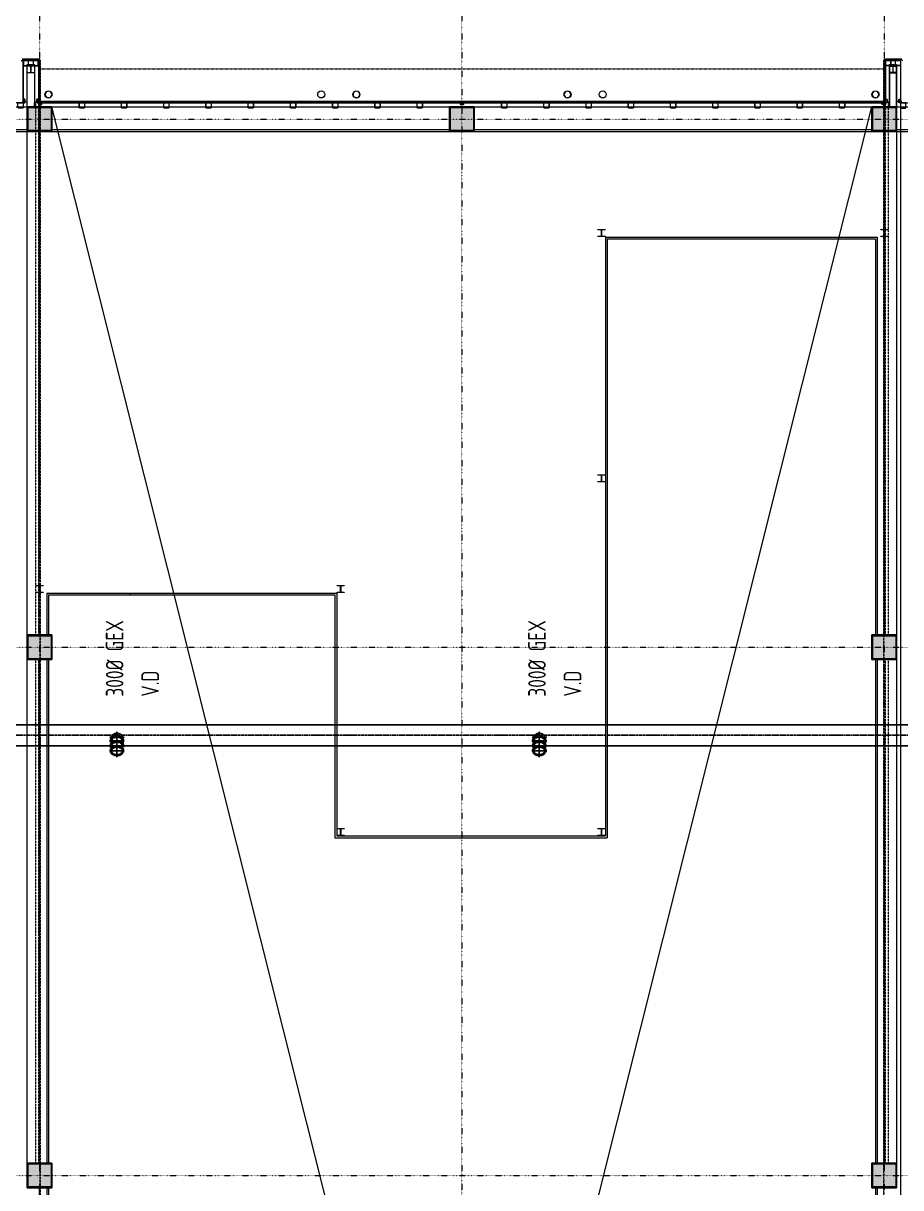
# Model space of a CAD drawing. Extents: x -32000 to 416743, y -254124 to 144214.
# Drawn here: x 126735 to 151667, y 59650 to 92721 of the extents above; entities that cross this region are included whole.
import ezdxf

# ---------------------------------------------------------------- set-up
doc = ezdxf.new("R2010")
doc.units = 0
doc.header["$LTSCALE"] = 10
for name, pattern in [('H12PL4$0$JJP_三點線', [0.9, 0.3, -0.15, 0, -0.15, 0, -0.15, 0, -0.15]), ('H12PL4$0$JJP_虛線(退縮線、投影線、地下室範圍、非屬本工程、圖面分區)', [0.45, 0.3, -0.15]), ('XFM6D40$0$XFM6D40$0$CENTER1', [10, 6.25, -1.25, 1.25, -1.25]), ('XFM6D40$0$XFM6D40$0$HIDDEN', [0.375, 0.25, -0.125]), ('XFM7P40ICA$0$H12PL4$0$DOTK1', [0.01, 0.005, -0.005]), ('XFM7P40ICA$0$H12PL4$0$JJP_三點線', [0.9, 0.3, -0.15, 0, -0.15, 0, -0.15, 0, -0.15]), ('XFM7P40ICA$0$H12PL4$0$JJP_虛線(退縮線、投影線、地下室範圍、非屬本工程、圖面分區)', [0.45, 0.3, -0.15])]:
    doc.linetypes.add(name, pattern=pattern)
for name, color, linetype in [('H12PL4$0$A-OBJE-2D', 252, 'Continuous'), ('H12PL4$0$A-OBJE-MEP', 252, 'Continuous'), ('H12PL4$0$A-WALL-EX', 252, 'Continuous'), ('H12PL4$0$S-COL', 252, 'Continuous'), ('H12PL4$0$S-GRID', 252, 'Continuous'), ('XFM6D40$0$XFM6D40$0$M-PIPE-TEXT', 250, 'Continuous'), ('XFM7P40ICA$0$H12PL4$0$A-OBJE-MEP', 252, 'Continuous'), ('XFM7P40ICA$0$H12PL4$0$A-WALL-EX', 252, 'Continuous'), ('XFM7P40ICA$0$H12PL4$0$Hattch', 252, 'Continuous'), ('XFM7P40ICA$0$H12PL4$0$L40_19_DRAN', 252, 'Continuous'), ('XFM7P40ICA$0$H12PL4$0$L40_19_PT', 252, 'Continuous'), ('XFM7P40ICA$0$H12PL4$0$L40_19_SIAGE1', 252, 'Continuous'), ('XFM7P40ICA$0$H12PL4$0$L40_19_SIAGE3', 252, 'Continuous'), ('XFM7P40ICA$0$H12PL4$0$L40_19_STEEL2', 252, 'Continuous'), ('XFM7P40ICA$0$H12PL4$0$L40_19_STEEL3', 252, 'Continuous'), ('XFM7P40ICA$0$H12PL4$0$L40_19_SUGATA3', 252, 'Continuous'), ('XFM7P40ICA$0$H12PL4$0$L40_19_SUGATAD', 252, 'Continuous'), ('XFM7P40ICA$0$H12PL4$0$S-COL', 252, 'Continuous'), ('XFM7P40ICA$0$H12PL4$0$S-GRID', 252, 'Continuous')]:
    doc.layers.add(name, color=color, linetype=linetype)
doc.layers.add('XFM6D40$0$XFM6D40$0$M-EXH-SUPPLY AIR', color=120, linetype='Continuous', lineweight=25)
doc.styles.add('XFM6D40$0$XFM6D40$0$aa-txt', font='isocp.shx', dxfattribs={"bigfont": 'chineset.shx'})

# ---------------------------------------------------------------- blocks, each defined once
blk = doc.blocks.new('H12PL4')
at = {"layer": 'H12PL4$0$A-OBJE-2D', "lineweight": 0}
for p, q in [((127550, -2500), (150850, 90350)), ((150850, -2500), (127550, 90350))]:
    blk.add_line(p, q, dxfattribs=at)
at = {"layer": 'H12PL4$0$A-OBJE-MEP', "lineweight": 0, "flags": 128}
for points in [[(127545, 90700, 1), (127355, 90700, 1)], [(136295, 90700, 1), (136105, 90700, 1)], [(142295, 90700, 1), (142105, 90700, 1)], [(151045, 90700, 1), (150855, 90700, 1)]]:
    blk.add_lwpolyline(points, format="xyb", close=True, dxfattribs=at)
at = {"layer": 'H12PL4$0$A-OBJE-MEP', "lineweight": 0}
for centre in [(127450, 90700), (136200, 90700), (142200, 90700), (150950, 90700)]:
    blk.add_circle(centre, 100, dxfattribs=at)
at = {"layer": 'H12PL4$0$A-WALL-EX', "lineweight": 0}
for p, q in [((126850, 91665), (126735, 91665)), ((126850, 91665), (126735, 91665)), ((126735, 90500), (126735, 91665)), ((126850, 91665), (127050, 91665)), ((127165, 91665), (127050, 91665)), ((127165, 91665), (127050, 91665)), ((127165, 91665), (127165, 90500)), ((151350, 91665), (151235, 91665)), ((151350, 91665), (151235, 91665)), ((151235, 90500), (151235, 91665)), ((151350, 91665), (151550, 91665)), ((151665, 91665), (151550, 91665)), ((151665, 91665), (151550, 91665)), ((151665, 91665), (151665, 90500)), ((126700, 90465), (126735, 90465)), ((126735, 90465), (126735, 90500)), ((126735, 90465), (126735, 90500)), ((127165, 90500), (127165, 90465)), ((127165, 90500), (127165, 90465)), ((127165, 90465), (127200, 90465)), ((127200, 90465), (151200, 90465)), ((151200, 90465), (151235, 90465)), ((151235, 90465), (151235, 90500)), ((151235, 90465), (151235, 90500)), ((151665, 90500), (151665, 90465)), ((151665, 90500), (151665, 90465)), ((151665, 90465), (151700, 90465))]:
    blk.add_line(p, q, dxfattribs=at)
at = {"layer": 'H12PL4$0$A-WALL-EX', "lineweight": 0, "flags": 128}
for points in [[(126700, 91700), (126735, 91700)], [(127165, 91700), (126735, 91700)], [(127200, 91700), (127165, 91700)], [(127200, 90500), (127200, 91700)], [(151200, 91700), (151235, 91700)], [(151200, 91700), (151200, 90500)], [(151665, 91700), (151235, 91700)], [(151700, 91700), (151665, 91700)], [(126850, 91550), (127050, 91550)], [(126850, 90465), (126850, 91550)], [(127050, 91550), (127050, 90465)], [(151350, 91550), (151550, 91550)], [(151350, 90465), (151350, 91550)], [(151550, 91550), (151550, 90465)], [(77050, 90350), (126850, 90350)], [(126850, 90482.5), (126700, 90482.5)], [(126850, 90350), (126850, 90482.5)], [(126850, 90350), (126850, 90465)], [(127050, 90350), (127050, 90465)], [(127050, 90350), (151350, 90350)], [(127200, 90500), (151200, 90500)], [(127200, 90500), (151200, 90500)], [(127200, 90500), (151200, 90500)], [(127200, 90500), (151200, 90500)], [(151200, 90500), (127200, 90500)], [(151350, 90350), (151350, 90465)], [(151700, 90500), (151550, 90500)], [(151550, 90500), (151550, 90350)], [(151550, 90350), (151550, 90465)], [(151550, 90350), (243617.5, 90350)], [(126850, 75350), (126850, 89650)], [(151550, 89650), (151550, 75350)], [(126850, 60350), (126850, 74650)], [(151550, 74650), (151550, 60350)]]:
    blk.add_lwpolyline(points, dxfattribs=at)
at = {"layer": 'H12PL4$0$A-WALL-EX', "linetype": 'H12PL4$0$JJP_虛線(退縮線、投影線、地下室範圍、非屬本工程、圖面分區)', "lineweight": 0, "flags": 128}
for points in [[(127200, 90482.5), (127080, 90482.5)], [(127080, 90482.5), (127080, 75350)], [(127200, 78075), (127200, 90482.5)], [(151320, 90482.5), (151200, 90482.5)], [(151200, 90482.5), (151200, 78075)], [(151320, 75350), (151320, 90482.5)], [(127200, 75350), (127200, 77925)], [(151200, 77925), (151200, 75350)], [(127080, 74650), (127080, 60350)], [(127200, 72075), (127200, 74650)], [(151200, 74650), (151200, 72075)], [(151320, 60350), (151320, 74650)], [(127200, 69075), (127200, 71925)], [(151200, 71925), (151200, 69075)], [(127200, 66075), (127200, 68925)], [(151200, 68925), (151200, 66075)], [(127200, 63075), (127200, 65925)], [(151200, 65925), (151200, 63075)], [(127200, 60350), (127200, 62925)], [(151200, 62925), (151200, 60350)], [(127200, 57075), (127200, 59650)]]:
    blk.add_lwpolyline(points, dxfattribs=at)
at = {"layer": 'H12PL4$0$S-COL', "lineweight": 0, "flags": 128}
for points in [[(127050, 90350), (126850, 90350), (126850, 89650), (127550, 89650), (127550, 90350)], [(138850, 90350), (138850, 89650), (139550, 89650), (139550, 90350)], [(150850, 90350), (150850, 89650), (151550, 89650), (151550, 90350), (151350, 90350)]]:
    blk.add_lwpolyline(points, dxfattribs=at)
for points in [[(126850, 74650), (127550, 74650), (127550, 75350), (126850, 75350)], [(150850, 74650), (151550, 74650), (151550, 75350), (150850, 75350)], [(126850, 59650), (127550, 59650), (127550, 60350), (126850, 60350)], [(150850, 59650), (151550, 59650), (151550, 60350), (150850, 60350)]]:
    blk.add_lwpolyline(points, close=True, dxfattribs=at)
at = {"layer": 'H12PL4$0$S-GRID', "linetype": 'H12PL4$0$JJP_三點線', "lineweight": 0}
for p, q in [((127200, 128250), (127200, -28000)), ((139200, 128250), (139200, -28000)), ((151200, 128250), (151200, -28000)), ((-29000, 90000), (289600, 90000)), ((-29000, 75000), (289600, 75000)), ((-29000, 60000), (289600, 60000))]:
    blk.add_line(p, q, dxfattribs=at)
blk = doc.blocks.new('XFM6D40')
at = {"layer": 'XFM6D40$0$XFM6D40$0$M-EXH-SUPPLY AIR', "color": 252, "linetype": 'XFM6D40$0$XFM6D40$0$HIDDEN'}
for p, q in [((176100, 72800), (44058.1, 72800)), ((129612.8, 72450.4), (129180.8, 72450.4)), ((129246.8, 72450.4), (129246.8, 72432.8)), ((129396.8, 72605.1), (129396.8, 71873.6)), ((129546.8, 72450.4), (129546.8, 72432.8)), ((141612.8, 72450.4), (141180.8, 72450.4)), ((141246.8, 72450.4), (141246.8, 72432.8)), ((141396.8, 72605.1), (141396.8, 71873.6)), ((141546.8, 72450.4), (141546.8, 72432.8)), ((176100, 72200), (44058.1, 72200)), ((129612.8, 72337.4), (129180.8, 72337.4)), ((129612.8, 72196), (129180.8, 72196)), ((129246.8, 72337.4), (129246.8, 72291.4)), ((129246.8, 72203), (129246.8, 72150)), ((129546.8, 72337.4), (129546.8, 72291.4)), ((129546.8, 72196), (129546.8, 72150)), ((141612.8, 72337.4), (141180.8, 72337.4)), ((141612.8, 72196), (141180.8, 72196)), ((141246.8, 72337.4), (141246.8, 72291.4)), ((141246.8, 72203), (141246.8, 72150)), ((141546.8, 72337.4), (141546.8, 72291.4)), ((141546.8, 72196), (141546.8, 72150)), ((129612.8, 72054.6), (129180.8, 72054.6)), ((141612.8, 72054.6), (141180.8, 72054.6))]:
    blk.add_line(p, q, dxfattribs=at)
at = {"layer": 'XFM6D40$0$XFM6D40$0$M-EXH-SUPPLY AIR', "color": 252, "linetype": 'XFM6D40$0$XFM6D40$0$CENTER1'}
blk.add_line((176100, 72500), (44058.1, 72500), dxfattribs=at)
at = {"layer": 'XFM6D40$0$XFM6D40$0$M-EXH-SUPPLY AIR', "color": 252, "linetype": 'XFM6D40$0$XFM6D40$0$HIDDEN'}
for centre, major_axis, start_param, end_param in [((129396.8, 72337.4), (189, 0), -0.4962265, 3.6378192), ((129396.8, 72351.5), (189, 0), -0.0529348, 3.1945274), ((129396.8, 72344.4), (-189, 0), 3.1415927, 6.2831853), ((129396.8, 72450.4), (150, 0), 0, 3.1415927), ((129396.8, 72337.4), (-150, 0), 3.1415927, 6.2831853), ((141396.8, 72337.4), (189, 0), -0.4962265, 3.6378192), ((141396.8, 72351.5), (189, 0), -0.0529348, 3.1945274), ((141396.8, 72344.4), (-189, 0), 3.1415927, 6.2831853), ((141396.8, 72450.4), (150, 0), 0, 3.1415927), ((141396.8, 72337.4), (-150, 0), 3.1415927, 6.2831853), ((129396.8, 72196), (189, 0), -0.4962265, 3.6378192), ((129396.8, 72210.1), (189, 0), -0.0529348, 3.1945274), ((129396.8, 72068.7), (189, 0), -0.0529348, 3.1945274), ((129396.8, 72203), (-189, 0), 3.1415927, 6.2831853), ((129396.8, 72061.6), (-189, 0), 3.1415927, 6.2831853), ((129396.8, 72196), (-150, 0), 3.1415927, 6.2831853), ((141396.8, 72196), (189, 0), -0.4962265, 3.6378192), ((141396.8, 72210.1), (189, 0), -0.0529348, 3.1945274), ((141396.8, 72068.7), (189, 0), -0.0529348, 3.1945274), ((141396.8, 72203), (-189, 0), 3.1415927, 6.2831853), ((141396.8, 72061.6), (-189, 0), 3.1415927, 6.2831853), ((141396.8, 72196), (-150, 0), 3.1415927, 6.2831853)]:
    blk.add_ellipse(centre, major_axis=major_axis, ratio=0.7071068, start_param=start_param, end_param=end_param, dxfattribs=at)
for centre, major_axis in [((129396.8, 72054.6), (-189, 0)), ((129396.8, 72054.6), (-150, 0)), ((141396.8, 72054.6), (-189, 0)), ((141396.8, 72054.6), (-150, 0))]:
    blk.add_ellipse(centre, major_axis=major_axis, ratio=0.7071068, dxfattribs=at)
at = {"layer": 'XFM6D40$0$XFM6D40$0$M-PIPE-TEXT', "color": 252, "style": 'XFM6D40$0$XFM6D40$0$aa-txt', "width": 0.8}
for s, p in [('300%%C GEX', (129582.1, 73596)), ('300%%C GEX', (141582.1, 73596)), ('V.D', (130591.2, 73596)), ('V.D', (142591.2, 73596))]:
    blk.add_text(s, height=500, rotation=90, dxfattribs=at).set_placement(p)
blk = doc.blocks.new('XFM7P40ICA$0$H12PL4')
at = {"layer": 'XFM7P40ICA$0$H12PL4$0$Hattch', "linetype": 'Continuous', "lineweight": 0}
for points in [[(126850, 89650), (127550, 89650), (127550, 90350), (126850, 90350)], [(138850, 89650), (139550, 89650), (139550, 90350), (138850, 90350)], [(150850, 89650), (151550, 89650), (151550, 90350), (150850, 90350)], [(126850, 74650), (127550, 74650), (127550, 75350), (126850, 75350)], [(150850, 74650), (151550, 74650), (151550, 75350), (150850, 75350)], [(126850, 59650), (127550, 59650), (127550, 60350), (126850, 60350)], [(150850, 59650), (151550, 59650), (151550, 60350), (150850, 60350)]]:
    blk.add_hatch(color=256, dxfattribs=at).paths.add_polyline_path(points)
at = {"layer": 'XFM7P40ICA$0$H12PL4$0$A-OBJE-MEP', "lineweight": 0, "flags": 128}
for points in [[(127545, 90700, 1), (127355, 90700, 1)], [(136295, 90700, 1), (136105, 90700, 1)], [(142295, 90700, 1), (142105, 90700, 1)], [(151045, 90700, 1), (150855, 90700, 1)]]:
    blk.add_lwpolyline(points, format="xyb", close=True, dxfattribs=at)
at = {"layer": 'XFM7P40ICA$0$H12PL4$0$A-OBJE-MEP', "lineweight": 0}
for centre in [(127450, 90700), (136200, 90700), (142200, 90700), (150950, 90700)]:
    blk.add_circle(centre, 100, dxfattribs=at)
at = {"layer": 'XFM7P40ICA$0$H12PL4$0$A-WALL-EX', "linetype": 'XFM7P40ICA$0$H12PL4$0$JJP_虛線(退縮線、投影線、地下室範圍、非屬本工程、圖面分區)', "lineweight": 0, "flags": 128}
for points in [[(126675, 91665), (127225, 91665)], [(127225, -3850), (127225, 91665)], [(151725, 91665), (151175, 91665)], [(151175, 91665), (151175, -3850)], [(127200, 90465), (127165, 90465)], [(127165, 90465), (127165, 75350)], [(127200, 75350), (127200, 90465)], [(151235, 90465), (151200, 90465)], [(151200, 90465), (151200, 75350)], [(151235, 75350), (151235, 90465)], [(127165, 74650), (127165, 60350)], [(127200, 60350), (127200, 74650)], [(151200, 74650), (151200, 60350)], [(151235, 60350), (151235, 74650)], [(127200, 45350), (127200, 59650)]]:
    blk.add_lwpolyline(points, dxfattribs=at)
at = {"layer": 'XFM7P40ICA$0$H12PL4$0$A-WALL-EX', "lineweight": 0, "flags": 128}
for points in [[(126700, 91700), (126735, 91700)], [(127165, 91700), (126735, 91700)], [(126735, 91665), (127165, 91665)], [(126735, 90500), (126735, 91665)], [(127200, 91700), (127165, 91700)], [(127165, 91665), (127165, 90500)], [(127200, 90500), (127200, 91700)], [(151200, 91700), (151235, 91700)], [(151200, 91700), (151200, 90500)], [(151665, 91700), (151235, 91700)], [(151235, 91665), (151665, 91665)], [(151235, 90500), (151235, 91665)], [(151700, 91700), (151665, 91700)], [(151665, 91665), (151665, 90500)], [(126735, 90465), (126735, 90500)], [(127165, 90465), (127165, 90500)], [(127165, 90465), (151235, 90465)], [(151200, 90500), (127200, 90500)], [(151235, 90465), (151235, 90500)], [(151665, 90465), (151665, 90500)], [(151665, 90465), (151665, -465)]]:
    blk.add_lwpolyline(points, dxfattribs=at)
at = {"layer": 'XFM7P40ICA$0$H12PL4$0$L40_19_DRAN', "lineweight": 0}
for centre in [(127450, 90700), (135200, 90700), (143200, 90700), (150950, 90700)]:
    blk.add_circle(centre, 100, dxfattribs=at)
at = {"layer": 'XFM7P40ICA$0$H12PL4$0$L40_19_PT', "lineweight": 0}
for p, q in [((143280, 86650), (151000, 86650)), ((143280, 86650), (143280, 69640)), ((151000, 86650), (151000, 75350)), ((143330, 86600), (150950, 86600)), ((143330, 86600), (143330, 69590)), ((150950, 86600), (150950, 75350)), ((127400, 76540), (135640, 76540)), ((127400, 76540), (127400, 75350)), ((127450, 76490), (135590, 76490)), ((127450, 76490), (127450, 75350)), ((129770, 76540), (129770, 76490)), ((129770, 76540), (129770, 76490)), ((135590, 76490), (135590, 69590)), ((135640, 76540), (135640, 69640)), ((127400, 74650), (127400, 60350)), ((127450, 74650), (127450, 60350)), ((150950, 74650), (150950, 60350)), ((151000, 74650), (151000, 60350)), ((135590, 69590), (143330, 69590)), ((135640, 69640), (143280, 69640)), ((127400, 59650), (127400, 45350)), ((127450, 59650), (127450, 45350)), ((150950, 59650), (150950, 45350)), ((151000, 59650), (151000, 45350))]:
    blk.add_line(p, q, dxfattribs=at)
at = {"layer": 'XFM7P40ICA$0$H12PL4$0$L40_19_SIAGE1', "lineweight": 0}
for p, q in [((127200, 91700), (126700, 91700)), ((127200, 91700), (127200, 90500)), ((151200, 91700), (151200, 90500)), ((151200, 91700), (151700, 91700)), ((127200, 90500), (151200, 90500)), ((119150, 89650), (126850, 89650)), ((127550, 89650), (138850, 89650)), ((139550, 89650), (150850, 89650)), ((151550, 89650), (159250, 89650))]:
    blk.add_line(p, q, dxfattribs=at)
at = {"layer": 'XFM7P40ICA$0$H12PL4$0$L40_19_SIAGE3', "lineweight": 0}
for p, q in [((126735, 91665), (126735, 90465)), ((127165, 91665), (126735, 91665)), ((127165, 91665), (127165, 90465)), ((151235, 91665), (151235, 90465)), ((151240, 91665), (151665, 91665)), ((151665, 91665), (151665, 90465)), ((126735, 90465), (68400, 90465)), ((151235, 90465), (127165, 90465)), ((151665, 90465), (234900, 90465)), ((119150, 89700), (126850, 89700)), ((127550, 89700), (138850, 89700)), ((139550, 89700), (150850, 89700)), ((151550, 89700), (159250, 89700))]:
    blk.add_line(p, q, dxfattribs=at)
at = {"layer": 'XFM7P40ICA$0$H12PL4$0$L40_19_STEEL2', "lineweight": 0, "flags": 128}
for points in [[(126850, 91515), (127050, 91515), (127050, 91503), (126962, 91503, 0.4142136), (126954, 91495), (126954, 91335, 0.4142136), (126962, 91327), (127050, 91327), (127050, 91315), (126850, 91315), (126850, 91327), (126938, 91327, 0.4142136), (126946, 91335), (126946, 91495, 0.4142136), (126938, 91503), (126850, 91503)], [(151550, 91515), (151350, 91515), (151350, 91503), (151438, 91503, -0.4142136), (151446, 91495), (151446, 91335, -0.4142136), (151438, 91327), (151350, 91327), (151350, 91315), (151550, 91315), (151550, 91327), (151462, 91327, -0.4142136), (151454, 91335), (151454, 91495, -0.4142136), (151462, 91503), (151550, 91503)], [(143065, 86865), (143265, 86865), (143265, 86853), (143177, 86853, 0.4142136), (143169, 86845), (143169, 86685, 0.4142136), (143177, 86677), (143265, 86677), (143265, 86665), (143065, 86665), (143065, 86677), (143153, 86677, 0.4142136), (143161, 86685), (143161, 86845, 0.4142136), (143153, 86853), (143065, 86853)], [(151100, 86865), (151300, 86865), (151300, 86853), (151212, 86853, 0.4142136), (151204, 86845), (151204, 86685, 0.4142136), (151212, 86677), (151300, 86677), (151300, 86665), (151100, 86665), (151100, 86677), (151188, 86677, 0.4142136), (151196, 86685), (151196, 86845, 0.4142136), (151188, 86853), (151100, 86853)], [(143065, 79900), (143265, 79900), (143265, 79888), (143177, 79888, 0.4142136), (143169, 79880), (143169, 79720, 0.4142136), (143177, 79712), (143265, 79712), (143265, 79700), (143065, 79700), (143065, 79712), (143153, 79712, 0.4142136), (143161, 79720), (143161, 79880, 0.4142136), (143153, 79888), (143065, 79888)], [(127100, 76755), (127300, 76755), (127300, 76743), (127212, 76743, 0.4142136), (127204, 76735), (127204, 76575, 0.4142136), (127212, 76567), (127300, 76567), (127300, 76555), (127100, 76555), (127100, 76567), (127188, 76567, 0.4142136), (127196, 76575), (127196, 76735, 0.4142136), (127188, 76743), (127100, 76743)], [(135655, 76755), (135855, 76755), (135855, 76743), (135767, 76743, 0.4142136), (135759, 76735), (135759, 76575, 0.4142136), (135767, 76567), (135855, 76567), (135855, 76555), (135655, 76555), (135655, 76567), (135743, 76567, 0.4142136), (135751, 76575), (135751, 76735, 0.4142136), (135743, 76743), (135655, 76743)], [(135655, 69855), (135855, 69855), (135855, 69843), (135767, 69843, 0.4142136), (135759, 69835), (135759, 69675, 0.4142136), (135767, 69667), (135855, 69667), (135855, 69655), (135655, 69655), (135655, 69667), (135743, 69667, 0.4142136), (135751, 69675), (135751, 69835, 0.4142136), (135743, 69843), (135655, 69843)], [(143065, 69855), (143265, 69855), (143265, 69843), (143177, 69843, 0.4142136), (143169, 69835), (143169, 69675, 0.4142136), (143177, 69667), (143265, 69667), (143265, 69655), (143065, 69655), (143065, 69667), (143153, 69667, 0.4142136), (143161, 69675), (143161, 69835, 0.4142136), (143153, 69843), (143065, 69843)]]:
    blk.add_lwpolyline(points, format="xyb", close=True, dxfattribs=at)
for points in [[(126850, 89650), (126850, 90350), (127550, 90350), (127550, 89650)], [(126875, 89675), (126875, 90325), (127525, 90325), (127525, 89675)], [(138850, 89650), (138850, 90350), (139550, 90350), (139550, 89650)], [(138875, 89675), (138875, 90325), (139525, 90325), (139525, 89675)], [(150850, 89650), (150850, 90350), (151550, 90350), (151550, 89650)], [(150875, 89675), (150875, 90325), (151525, 90325), (151525, 89675)], [(126850, 74650), (126850, 75350), (127550, 75350), (127550, 74650)], [(126875, 74675), (126875, 75325), (127525, 75325), (127525, 74675)], [(150850, 74650), (150850, 75350), (151550, 75350), (151550, 74650)], [(150875, 74675), (150875, 75325), (151525, 75325), (151525, 74675)], [(126850, 59650), (126850, 60350), (127550, 60350), (127550, 59650)], [(126875, 59675), (126875, 60325), (127525, 60325), (127525, 59675)], [(150850, 59650), (150850, 60350), (151550, 60350), (151550, 59650)], [(150875, 59675), (150875, 60325), (151525, 60325), (151525, 59675)]]:
    blk.add_lwpolyline(points, close=True, dxfattribs=at)
at = {"layer": 'XFM7P40ICA$0$H12PL4$0$L40_19_STEEL3', "lineweight": 0, "flags": 128}
for points in [[(126885, 91528.5), (126885, 91651.5, 0.4142136), (126871.5, 91665), (126748.5, 91665, 0.4142136), (126735, 91651.5), (126735, 91528.5, 0.4142136), (126748.5, 91515), (126871.5, 91515, 0.4142136)], [(126880.5, 91528.5), (126880.5, 91651.5, 0.4142136), (126871.5, 91660.5), (126748.5, 91660.5, 0.4142136), (126739.5, 91651.5), (126739.5, 91528.5, 0.4142136), (126748.5, 91519.5), (126871.5, 91519.5, 0.4142136)], [(127165, 91528.5), (127165, 91651.5, 0.4142136), (127151.5, 91665), (127028.5, 91665, 0.4142136), (127015, 91651.5), (127015, 91528.5, 0.4142136), (127028.5, 91515), (127151.5, 91515, 0.4142136)], [(127160.5, 91528.5), (127160.5, 91651.5, 0.4142136), (127151.5, 91660.5), (127028.5, 91660.5, 0.4142136), (127019.5, 91651.5), (127019.5, 91528.5, 0.4142136), (127028.5, 91519.5), (127151.5, 91519.5, 0.4142136)], [(151235, 91528.5), (151235, 91651.5, -0.4142136), (151248.5, 91665), (151371.5, 91665, -0.4142136), (151385, 91651.5), (151385, 91528.5, -0.4142136), (151371.5, 91515), (151248.5, 91515, -0.4142136)], [(151239.5, 91528.5), (151239.5, 91651.5, -0.4142136), (151248.5, 91660.5), (151371.5, 91660.5, -0.4142136), (151380.5, 91651.5), (151380.5, 91528.5, -0.4142136), (151371.5, 91519.5), (151248.5, 91519.5, -0.4142136)], [(151515, 91528.5), (151515, 91651.5, -0.4142136), (151528.5, 91665), (151651.5, 91665, -0.4142136), (151665, 91651.5), (151665, 91528.5, -0.4142136), (151651.5, 91515), (151528.5, 91515, -0.4142136)], [(151519.5, 91528.5), (151519.5, 91651.5, -0.4142136), (151528.5, 91660.5), (151651.5, 91660.5, -0.4142136), (151660.5, 91651.5), (151660.5, 91528.5, -0.4142136), (151651.5, 91519.5), (151528.5, 91519.5, -0.4142136)], [(126721.5, 90315), (126598.5, 90315, -0.4142136), (126585, 90328.5), (126585, 90451.5, -0.4142136), (126598.5, 90465), (126721.5, 90465, -0.4142136), (126735, 90451.5), (126735, 90328.5, -0.4142136)], [(126748.5, 90465), (126771.5, 90465, 0.4142136), (126785, 90478.5), (126785, 90551.5, 0.4142136), (126771.5, 90565), (126748.5, 90565, 0.4142136), (126735, 90551.5), (126735, 90478.5, 0.4142136)], [(126748.5, 90469.5), (126771.5, 90469.5, 0.4142136), (126780.5, 90478.5), (126780.5, 90551.5, 0.4142136), (126771.5, 90560.5), (126748.5, 90560.5, 0.4142136), (126739.5, 90551.5), (126739.5, 90478.5, 0.4142136)], [(127128.5, 90465), (127151.5, 90465, 0.4142136), (127165, 90478.5), (127165, 90551.5, 0.4142136), (127151.5, 90565), (127128.5, 90565, 0.4142136), (127115, 90551.5), (127115, 90478.5, 0.4142136)], [(127128.5, 90469.5), (127151.5, 90469.5, 0.4142136), (127160.5, 90478.5), (127160.5, 90551.5, 0.4142136), (127151.5, 90560.5), (127128.5, 90560.5, 0.4142136), (127119.5, 90551.5), (127119.5, 90478.5, 0.4142136)], [(127165, 90451.5), (127165, 90428.5, 0.4142136), (127178.5, 90415), (127251.5, 90415, 0.4142136), (127265, 90428.5), (127265, 90451.5, 0.4142136), (127251.5, 90465), (127178.5, 90465, 0.4142136)], [(127169.5, 90451.5), (127169.5, 90428.5, 0.4142136), (127178.5, 90419.5), (127251.5, 90419.5, 0.4142136), (127260.5, 90428.5), (127260.5, 90451.5, 0.4142136), (127251.5, 90460.5), (127178.5, 90460.5, 0.4142136)], [(128461.5, 90315), (128338.5, 90315, -0.4142136), (128325, 90328.5), (128325, 90451.5, -0.4142136), (128338.5, 90465), (128461.5, 90465, -0.4142136), (128475, 90451.5), (128475, 90328.5, -0.4142136)], [(128461.5, 90319.5), (128338.5, 90319.5, -0.4142136), (128329.5, 90328.5), (128329.5, 90451.5, -0.4142136), (128338.5, 90460.5), (128461.5, 90460.5, -0.4142136), (128470.5, 90451.5), (128470.5, 90328.5, -0.4142136)], [(129661.5, 90315), (129538.5, 90315, -0.4142136), (129525, 90328.5), (129525, 90451.5, -0.4142136), (129538.5, 90465), (129661.5, 90465, -0.4142136), (129675, 90451.5), (129675, 90328.5, -0.4142136)], [(129661.5, 90319.5), (129538.5, 90319.5, -0.4142136), (129529.5, 90328.5), (129529.5, 90451.5, -0.4142136), (129538.5, 90460.5), (129661.5, 90460.5, -0.4142136), (129670.5, 90451.5), (129670.5, 90328.5, -0.4142136)], [(130861.5, 90315), (130738.5, 90315, -0.4142136), (130725, 90328.5), (130725, 90451.5, -0.4142136), (130738.5, 90465), (130861.5, 90465, -0.4142136), (130875, 90451.5), (130875, 90328.5, -0.4142136)], [(130861.5, 90319.5), (130738.5, 90319.5, -0.4142136), (130729.5, 90328.5), (130729.5, 90451.5, -0.4142136), (130738.5, 90460.5), (130861.5, 90460.5, -0.4142136), (130870.5, 90451.5), (130870.5, 90328.5, -0.4142136)], [(132061.5, 90315), (131938.5, 90315, -0.4142136), (131925, 90328.5), (131925, 90451.5, -0.4142136), (131938.5, 90465), (132061.5, 90465, -0.4142136), (132075, 90451.5), (132075, 90328.5, -0.4142136)], [(132061.5, 90319.5), (131938.5, 90319.5, -0.4142136), (131929.5, 90328.5), (131929.5, 90451.5, -0.4142136), (131938.5, 90460.5), (132061.5, 90460.5, -0.4142136), (132070.5, 90451.5), (132070.5, 90328.5, -0.4142136)], [(133261.5, 90315), (133138.5, 90315, -0.4142136), (133125, 90328.5), (133125, 90451.5, -0.4142136), (133138.5, 90465), (133261.5, 90465, -0.4142136), (133275, 90451.5), (133275, 90328.5, -0.4142136)], [(133261.5, 90319.5), (133138.5, 90319.5, -0.4142136), (133129.5, 90328.5), (133129.5, 90451.5, -0.4142136), (133138.5, 90460.5), (133261.5, 90460.5, -0.4142136), (133270.5, 90451.5), (133270.5, 90328.5, -0.4142136)], [(134461.5, 90315), (134338.5, 90315, -0.4142136), (134325, 90328.5), (134325, 90451.5, -0.4142136), (134338.5, 90465), (134461.5, 90465, -0.4142136), (134475, 90451.5), (134475, 90328.5, -0.4142136)], [(134461.5, 90319.5), (134338.5, 90319.5, -0.4142136), (134329.5, 90328.5), (134329.5, 90451.5, -0.4142136), (134338.5, 90460.5), (134461.5, 90460.5, -0.4142136), (134470.5, 90451.5), (134470.5, 90328.5, -0.4142136)], [(135661.5, 90315), (135538.5, 90315, -0.4142136), (135525, 90328.5), (135525, 90451.5, -0.4142136), (135538.5, 90465), (135661.5, 90465, -0.4142136), (135675, 90451.5), (135675, 90328.5, -0.4142136)], [(135661.5, 90319.5), (135538.5, 90319.5, -0.4142136), (135529.5, 90328.5), (135529.5, 90451.5, -0.4142136), (135538.5, 90460.5), (135661.5, 90460.5, -0.4142136), (135670.5, 90451.5), (135670.5, 90328.5, -0.4142136)], [(136861.5, 90315), (136738.5, 90315, -0.4142136), (136725, 90328.5), (136725, 90451.5, -0.4142136), (136738.5, 90465), (136861.5, 90465, -0.4142136), (136875, 90451.5), (136875, 90328.5, -0.4142136)], [(136861.5, 90319.5), (136738.5, 90319.5, -0.4142136), (136729.5, 90328.5), (136729.5, 90451.5, -0.4142136), (136738.5, 90460.5), (136861.5, 90460.5, -0.4142136), (136870.5, 90451.5), (136870.5, 90328.5, -0.4142136)], [(138061.5, 90315), (137938.5, 90315, -0.4142136), (137925, 90328.5), (137925, 90451.5, -0.4142136), (137938.5, 90465), (138061.5, 90465, -0.4142136), (138075, 90451.5), (138075, 90328.5, -0.4142136)], [(138061.5, 90319.5), (137938.5, 90319.5, -0.4142136), (137929.5, 90328.5), (137929.5, 90451.5, -0.4142136), (137938.5, 90460.5), (138061.5, 90460.5, -0.4142136), (138070.5, 90451.5), (138070.5, 90328.5, -0.4142136)], [(139236.5, 90465), (139163.5, 90465, 0.4142136), (139150, 90451.5), (139150, 90428.5, 0.4142136), (139163.5, 90415), (139236.5, 90415, 0.4142136), (139250, 90428.5), (139250, 90451.5, 0.4142136)], [(139236.5, 90460.5), (139163.5, 90460.5, 0.4142136), (139154.5, 90451.5), (139154.5, 90428.5, 0.4142136), (139163.5, 90419.5), (139236.5, 90419.5, 0.4142136), (139245.5, 90428.5), (139245.5, 90451.5, 0.4142136)], [(140461.5, 90315), (140338.5, 90315, -0.4142136), (140325, 90328.5), (140325, 90451.5, -0.4142136), (140338.5, 90465), (140461.5, 90465, -0.4142136), (140475, 90451.5), (140475, 90328.5, -0.4142136)], [(140461.5, 90319.5), (140338.5, 90319.5, -0.4142136), (140329.5, 90328.5), (140329.5, 90451.5, -0.4142136), (140338.5, 90460.5), (140461.5, 90460.5, -0.4142136), (140470.5, 90451.5), (140470.5, 90328.5, -0.4142136)], [(141661.5, 90315), (141538.5, 90315, -0.4142136), (141525, 90328.5), (141525, 90451.5, -0.4142136), (141538.5, 90465), (141661.5, 90465, -0.4142136), (141675, 90451.5), (141675, 90328.5, -0.4142136)], [(141661.5, 90319.5), (141538.5, 90319.5, -0.4142136), (141529.5, 90328.5), (141529.5, 90451.5, -0.4142136), (141538.5, 90460.5), (141661.5, 90460.5, -0.4142136), (141670.5, 90451.5), (141670.5, 90328.5, -0.4142136)], [(142861.5, 90315), (142738.5, 90315, -0.4142136), (142725, 90328.5), (142725, 90451.5, -0.4142136), (142738.5, 90465), (142861.5, 90465, -0.4142136), (142875, 90451.5), (142875, 90328.5, -0.4142136)], [(142861.5, 90319.5), (142738.5, 90319.5, -0.4142136), (142729.5, 90328.5), (142729.5, 90451.5, -0.4142136), (142738.5, 90460.5), (142861.5, 90460.5, -0.4142136), (142870.5, 90451.5), (142870.5, 90328.5, -0.4142136)], [(144061.5, 90315), (143938.5, 90315, -0.4142136), (143925, 90328.5), (143925, 90451.5, -0.4142136), (143938.5, 90465), (144061.5, 90465, -0.4142136), (144075, 90451.5), (144075, 90328.5, -0.4142136)], [(144061.5, 90319.5), (143938.5, 90319.5, -0.4142136), (143929.5, 90328.5), (143929.5, 90451.5, -0.4142136), (143938.5, 90460.5), (144061.5, 90460.5, -0.4142136), (144070.5, 90451.5), (144070.5, 90328.5, -0.4142136)], [(145261.5, 90315), (145138.5, 90315, -0.4142136), (145125, 90328.5), (145125, 90451.5, -0.4142136), (145138.5, 90465), (145261.5, 90465, -0.4142136), (145275, 90451.5), (145275, 90328.5, -0.4142136)], [(145261.5, 90319.5), (145138.5, 90319.5, -0.4142136), (145129.5, 90328.5), (145129.5, 90451.5, -0.4142136), (145138.5, 90460.5), (145261.5, 90460.5, -0.4142136), (145270.5, 90451.5), (145270.5, 90328.5, -0.4142136)], [(146461.5, 90315), (146338.5, 90315, -0.4142136), (146325, 90328.5), (146325, 90451.5, -0.4142136), (146338.5, 90465), (146461.5, 90465, -0.4142136), (146475, 90451.5), (146475, 90328.5, -0.4142136)], [(146461.5, 90319.5), (146338.5, 90319.5, -0.4142136), (146329.5, 90328.5), (146329.5, 90451.5, -0.4142136), (146338.5, 90460.5), (146461.5, 90460.5, -0.4142136), (146470.5, 90451.5), (146470.5, 90328.5, -0.4142136)], [(147661.5, 90315), (147538.5, 90315, -0.4142136), (147525, 90328.5), (147525, 90451.5, -0.4142136), (147538.5, 90465), (147661.5, 90465, -0.4142136), (147675, 90451.5), (147675, 90328.5, -0.4142136)], [(147661.5, 90319.5), (147538.5, 90319.5, -0.4142136), (147529.5, 90328.5), (147529.5, 90451.5, -0.4142136), (147538.5, 90460.5), (147661.5, 90460.5, -0.4142136), (147670.5, 90451.5), (147670.5, 90328.5, -0.4142136)], [(148861.5, 90315), (148738.5, 90315, -0.4142136), (148725, 90328.5), (148725, 90451.5, -0.4142136), (148738.5, 90465), (148861.5, 90465, -0.4142136), (148875, 90451.5), (148875, 90328.5, -0.4142136)], [(148861.5, 90319.5), (148738.5, 90319.5, -0.4142136), (148729.5, 90328.5), (148729.5, 90451.5, -0.4142136), (148738.5, 90460.5), (148861.5, 90460.5, -0.4142136), (148870.5, 90451.5), (148870.5, 90328.5, -0.4142136)], [(150061.5, 90315), (149938.5, 90315, -0.4142136), (149925, 90328.5), (149925, 90451.5, -0.4142136), (149938.5, 90465), (150061.5, 90465, -0.4142136), (150075, 90451.5), (150075, 90328.5, -0.4142136)], [(150061.5, 90319.5), (149938.5, 90319.5, -0.4142136), (149929.5, 90328.5), (149929.5, 90451.5, -0.4142136), (149938.5, 90460.5), (150061.5, 90460.5, -0.4142136), (150070.5, 90451.5), (150070.5, 90328.5, -0.4142136)], [(151235, 90451.5), (151235, 90428.5, -0.4142136), (151221.5, 90415), (151148.5, 90415, -0.4142136), (151135, 90428.5), (151135, 90451.5, -0.4142136), (151148.5, 90465), (151221.5, 90465, -0.4142136)], [(151230.5, 90451.5), (151230.5, 90428.5, -0.4142136), (151221.5, 90419.5), (151148.5, 90419.5, -0.4142136), (151139.5, 90428.5), (151139.5, 90451.5, -0.4142136), (151148.5, 90460.5), (151221.5, 90460.5, -0.4142136)], [(151271.5, 90465), (151248.5, 90465, -0.4142136), (151235, 90478.5), (151235, 90551.5, -0.4142136), (151248.5, 90565), (151271.5, 90565, -0.4142136), (151285, 90551.5), (151285, 90478.5, -0.4142136)], [(151271.5, 90469.5), (151248.5, 90469.5, -0.4142136), (151239.5, 90478.5), (151239.5, 90551.5, -0.4142136), (151248.5, 90560.5), (151271.5, 90560.5, -0.4142136), (151280.5, 90551.5), (151280.5, 90478.5, -0.4142136)], [(151651.5, 90465), (151628.5, 90465, -0.4142136), (151615, 90478.5), (151615, 90551.5, -0.4142136), (151628.5, 90565), (151651.5, 90565, -0.4142136), (151665, 90551.5), (151665, 90478.5, -0.4142136)], [(151651.5, 90469.5), (151628.5, 90469.5, -0.4142136), (151619.5, 90478.5), (151619.5, 90551.5, -0.4142136), (151628.5, 90560.5), (151651.5, 90560.5, -0.4142136), (151660.5, 90551.5), (151660.5, 90478.5, -0.4142136)], [(151678.5, 90315), (151801.5, 90315, 0.4142136), (151815, 90328.5), (151815, 90451.5, 0.4142136), (151801.5, 90465), (151678.5, 90465, 0.4142136), (151665, 90451.5), (151665, 90328.5, 0.4142136)]]:
    blk.add_lwpolyline(points, format="xyb", close=True, dxfattribs=at)
at = {"layer": 'XFM7P40ICA$0$H12PL4$0$L40_19_SUGATA3', "lineweight": 0, "flags": 128}
for points in [[(126850, 90350), (126850, 91515), (127050, 91515), (127050, 90350)], [(151550, 90350), (151550, 91515), (151350, 91515), (151350, 90350)]]:
    blk.add_lwpolyline(points, dxfattribs=at)
at = {"layer": 'XFM7P40ICA$0$H12PL4$0$L40_19_SUGATAD', "linetype": 'XFM7P40ICA$0$H12PL4$0$DOTK1', "lineweight": 0}
blk.add_line((127200, 91425), (151200, 91425), dxfattribs=at)
at = {"layer": 'XFM7P40ICA$0$H12PL4$0$S-COL', "lineweight": 0, "flags": 128}
for points in [[(126850, 89650), (127550, 89650), (127550, 90350), (126850, 90350)], [(138850, 89650), (139550, 89650), (139550, 90350), (138850, 90350)], [(150850, 89650), (151550, 89650), (151550, 90350), (150850, 90350)], [(126850, 74650), (127550, 74650), (127550, 75350), (126850, 75350)], [(150850, 74650), (151550, 74650), (151550, 75350), (150850, 75350)], [(126850, 59650), (127550, 59650), (127550, 60350), (126850, 60350)], [(150850, 59650), (151550, 59650), (151550, 60350), (150850, 60350)]]:
    blk.add_lwpolyline(points, close=True, dxfattribs=at)
at = {"layer": 'XFM7P40ICA$0$H12PL4$0$S-GRID', "linetype": 'XFM7P40ICA$0$H12PL4$0$JJP_三點線', "lineweight": 0}
for p, q in [((127200, 128250), (127200, -28000)), ((139200, 128250), (139200, -28000)), ((151200, 128250), (151200, -28000)), ((-29000, 90000), (289600, 90000)), ((-29000, 75000), (289600, 75000)), ((-29000, 60000), (289600, 60000))]:
    blk.add_line(p, q, dxfattribs=at)
blk = doc.blocks.new('XFM7P40ICA')
blk.add_blockref('XFM7P40ICA$0$H12PL4', (0, 0))

msp = doc.modelspace()

# ---------------------------------------------------------------- block references
for name in ['H12PL4', 'XFM7P40ICA', 'XFM6D40']:
    msp.add_blockref(name, (0, 0))

doc.saveas('drawing.dxf')
